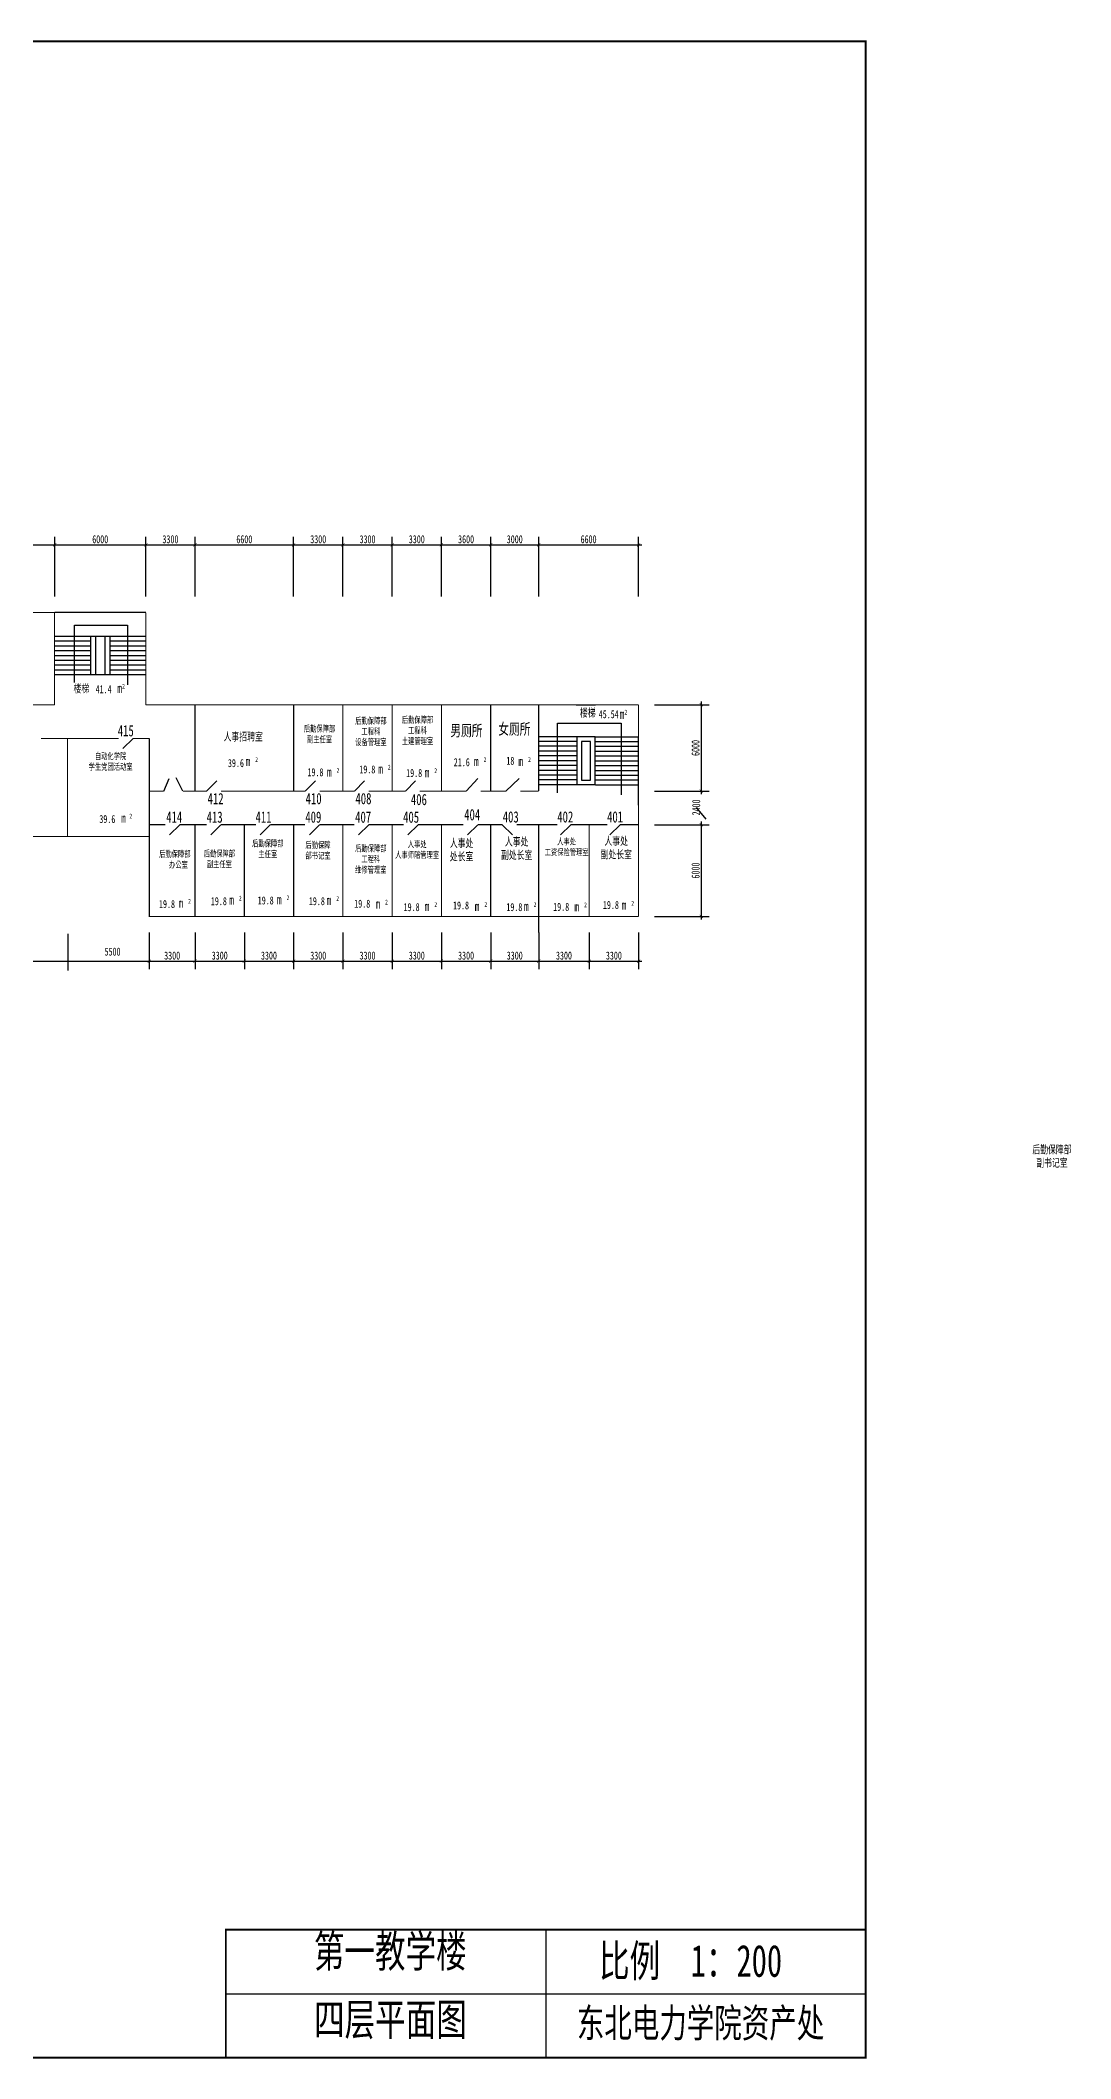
# Model space of a CAD drawing. Extents: x -85841 to 105227, y -96404 to 29716.
# Drawn here: x 40827 to 105227, y -96404 to 29716 of the extents above; entities that cross this region are included whole.
import ezdxf

# ---------------------------------------------------------------- set-up
doc = ezdxf.new("R2010")
doc.units = 0
doc.header["$LTSCALE"] = 20
doc.layers.get('0').update_dxf_attribs({"linetype": 'CONTINUOUS'})
doc.layers.get('DEFPOINTS').update_dxf_attribs({"linetype": 'CONTINUOUS'})
doc.styles.get("Standard").update_dxf_attribs({"font": '', "width": 0.7, "height": 700})
doc.styles.get('Standard').set_extended_font_data('FangSong_GB2312')

# ---------------------------------------------------------------- blocks, each defined once
blk = doc.blocks.new('1')
blk.add_line((0, 0), (900, -1))
blk = doc.blocks.new('_ARCHTICK')
at = {"color": 0, "linetype": 'ByBlock', "const_width": 0.15}
blk.add_lwpolyline([(-0.5, -0.5), (0.5, 0.5)], dxfattribs=at)

msp = doc.modelspace()

# ---------------------------------------------------------------- linework, layer by layer
at = {"color": 0, "linetype": 'ByBlock'}
for p, q in [((35936, -1811), (41926, -1811)), ((41526, -1811), (47617, -1811)), ((41726, -5037), (41726, -1311)), ((47217, -1811), (50697, -1811)), ((47417, -5037), (47417, -1311)), ((47417, -5037), (47417, -1311)), ((50297, -1811), (56857, -1811)), ((50497, -5037), (50497, -1311)), ((56457, -1811), (59937, -1811)), ((56657, -5037), (56657, -1311)), ((59537, -1811), (63017, -1811)), ((59737, -5037), (59737, -1311)), ((62617, -1811), (66097, -1811)), ((62817, -5037), (62817, -1311)), ((65697, -1811), (69177, -1811)), ((65897, -5037), (65897, -1311)), ((68777, -1811), (72177, -1811)), ((68977, -5037), (68977, -1311)), ((71777, -1811), (78417, -1811)), ((71977, -5037), (71977, -1311)), ((78217, -5037), (78217, -1311)), ((79217, -11807), (82635, -11807)), ((82135, -11607), (82135, -17397)), ((79217, -17197), (82635, -17197)), ((80217, -17197), (82635, -17197)), ((81822, -18217), (82428, -18952)), ((79217, -19297), (82635, -19297)), ((80217, -19297), (82635, -19297)), ((82135, -19097), (82135, -25227)), ((79217, -25027), (82635, -25027)), ((47636, -26027), (47636, -28326)), ((47636, -26027), (47636, -28326)), ((50497, -26027), (50497, -28326)), ((53577, -26027), (53577, -28326)), ((56657, -26027), (56657, -28326)), ((59737, -26027), (59737, -28326)), ((62817, -26027), (62817, -28326)), ((65897, -26027), (65897, -28326)), ((68977, -26027), (68977, -28326)), ((71977, -26027), (71977, -28326)), ((75137, -26027), (75137, -28326)), ((78217, -26027), (78217, -28326)), ((38846, -27826), (47836, -27826)), ((47436, -27826), (50697, -27826)), ((50297, -27826), (53777, -27826)), ((53377, -27826), (56857, -27826)), ((56457, -27826), (59937, -27826)), ((59537, -27826), (63017, -27826)), ((62617, -27826), (66097, -27826)), ((65697, -27826), (69177, -27826)), ((68777, -27826), (72177, -27826)), ((71777, -27826), (75337, -27826)), ((74937, -27826), (78417, -27826))]:
    msp.add_line(p, q, dxfattribs=at)
for p, q in [((47417, -6037), (41726, -6037)), ((47415, -7537), (41715, -7537)), ((42951, -10416), (42951, -6824)), ((42951, -6824), (46281, -6824)), ((43965, -7537), (43965, -9937)), ((44265, -7537), (44265, -9937)), ((44865, -7537), (44865, -9937)), ((45165, -7537), (45165, -9937)), ((46281, -6824), (46281, -10549)), ((43965, -7837), (41715, -7837)), ((43965, -8137), (41715, -8137)), ((43965, -8437), (41715, -8437)), ((43965, -8737), (41715, -8737)), ((47415, -7837), (45165, -7837)), ((47415, -8137), (45165, -8137)), ((47415, -8437), (45165, -8437)), ((47415, -8737), (45165, -8737)), ((43965, -9037), (41715, -9037)), ((43965, -9337), (41715, -9337)), ((43965, -9637), (41715, -9637)), ((47415, -9937), (41715, -9937)), ((47415, -9037), (45165, -9037)), ((47415, -9337), (45165, -9337)), ((47415, -9637), (45165, -9637)), ((74327, -11807), (75535, -11807)), ((74337, -13799), (71977, -13799)), ((73146, -17307), (73146, -12961)), ((73146, -12961), (77141, -12961)), ((75535, -13799), (78245, -13799)), ((77141, -12961), (77141, -17440)), ((74337, -14099), (71977, -14099)), ((74337, -14399), (71977, -14399)), ((74337, -14699), (71977, -14699)), ((74337, -14999), (71977, -14999)), ((75535, -14099), (78245, -14099)), ((75535, -14399), (78245, -14399)), ((75535, -14699), (78245, -14699)), ((75535, -14999), (78245, -14999)), ((49741, -17197), (49318, -16360)), ((74337, -15299), (71977, -15299)), ((74337, -15599), (71977, -15599)), ((74337, -15899), (71977, -15899)), ((74337, -16199), (71977, -16199)), ((75535, -15299), (78245, -15299)), ((75535, -15599), (78245, -15599)), ((75535, -15899), (78245, -15899)), ((75535, -16199), (78245, -16199)), ((48541, -17197), (48879, -16409)), ((67441, -17197), (68176, -16409)), ((69928, -17197), (70758, -16409)), ((74337, -16499), (71977, -16499)), ((74337, -16799), (71977, -16799)), ((75535, -16499), (78245, -16499)), ((75535, -16799), (78245, -16799)), ((71977, -26027), (71977, -25027)), ((42542, -26122), (42542, -28417)), ((72419, -88344), (72419, -96344)), ((52419, -92344), (92419, -92344))]:
    msp.add_line(p, q)
for points, const_width in [([(-85781, 29656), (92419, 29656), (92419, -96344), (-85781, -96344), (-85781, 29656)], 120), ([(11781, -6037), (47417, -6037)], 70), ([(41715, -6037), (41715, -10159)], 70), ([(47417, -6037), (47417, -11807)], 70), ([(41715, -10159), (41715, -11807)], 70), ([(41715, -11807), (39005, -11807)], 70), ([(51167, -11807), (47417, -11807)], 70), ([(50497, -11807), (50497, -17197)], 70), ([(51167, -11807), (72057, -11807)], 70), ([(56657, -11807), (56657, -17197)], 70), ([(59737, -11807), (59737, -14876)], 70), ([(65897, -11807), (65897, -17197)], 70), ([(74327, -11807), (65897, -11807)], 70), ([(65897, -11807), (65897, -17197)], 70), ([(68977, -11807), (68977, -16902)], 70), ([(68977, -11807), (68977, -17197)], 70), ([(71977, -11807), (71977, -17197)], 70), ([(74327, -11807), (78217, -11807)], 70), ([(78217, -21672), (78217, -11807)], 70), ([(40870, -13907), (42118, -13907)], 70), ([(40870, -13907), (45094, -13907)], 70), ([(45094, -13907), (45728, -13907)], 70), ([(46628, -13907), (47636, -13907)], 70), ([(78202, -13792), (78202, -18093)], 70), ([(59737, -14876), (59737, -17197)], 70), ([(48541, -17197), (47636, -17197)], 70), ([(50497, -17197), (49741, -17197)], 70), ([(51167, -17197), (50497, -17197)], 70), ([(51167, -17197), (51218, -17197)], 70), ([(52118, -17197), (56657, -17197)], 70), ([(54298, -17197), (54378, -17197)], 70), ([(55198, -17197), (57378, -17197)], 70), ([(58278, -17197), (60458, -17197)], 70), ([(61358, -17197), (63644, -17197)], 70), ([(64544, -17197), (65897, -17197)], 70), ([(67441, -17197), (65897, -17197)], 70), ([(69928, -17197), (68341, -17197)], 70), ([(71977, -17197), (70828, -17197)], 70), ([(12956, -20027), (47636, -20027)], 70), ([(42118, -20027), (42476, -20027)], 70), ([(48636, -19297), (47636, -19297)], 70), ([(47636, -20027), (47636, -25027), (72057, -25027)], 70), ([(51167, -19297), (49536, -19297)], 70), ([(50497, -19297), (50497, -25027)], 70), ([(51167, -19297), (51218, -19297)], 70), ([(52118, -19297), (54298, -19297)], 70), ([(53577, -19297), (53577, -25027)], 70), ([(55198, -19297), (57378, -19297)], 70), ([(56657, -19297), (56657, -25027)], 70), ([(58278, -19297), (60458, -19297)], 70), ([(59737, -19297), (59737, -25027)], 70), ([(61358, -19297), (63538, -19297)], 70), ([(62817, -19297), (62817, -25027)], 70), ([(64438, -19297), (66618, -19297)], 70), ([(65897, -19297), (65897, -19681)], 70), ([(65897, -19297), (65897, -19681)], 70), ([(65897, -19681), (65897, -20581)], 70), ([(67273, -19297), (66618, -19297)], 70), ([(68173, -19297), (69698, -19297)], 70), ([(68977, -19297), (68977, -25027)], 70), ([(70598, -19297), (72057, -19297)], 70), ([(71977, -25027), (71977, -19297)], 70), ([(72057, -19297), (73132, -19297)], 70), ([(73985, -19297), (75137, -19297)], 70), ([(75137, -19297), (75137, -25027)], 70), ([(75137, -19297), (76276, -19297)], 70), ([(77065, -19297), (78217, -19297)], 70), ([(65897, -20581), (65897, -24672)], 70), ([(65897, -20581), (65897, -25027)], 70), ([(78217, -21672), (78217, -25027)], 70), ([(72057, -25027), (78217, -25027)], 70), ([(92419, -96344), (92419, -88344), (72419, -88344), (52419, -88344), (52419, -96344)], 120)]:
    msp.add_lwpolyline(points, dxfattribs=dict(const_width=const_width))
for points in [[(-85781, -96344), (92419, -96344), (92419, 29656), (-85781, 29656)], [(75510, -13799), (74362, -13799), (74362, -16777), (75510, -16777)], [(75210, -14099), (74662, -14099), (74662, -16517), (75210, -16517)]]:
    msp.add_lwpolyline(points, close=True)
for points in [[(62817, -11807, 70, 70, 0), (62817, -17197, 70, 70, 0)], [(42530, -13907, 70, 70, 0), (42530, -20027, 70, 70, 0)], [(47636, -13907, 70, 70, 0), (47636, -20027, 70, 70, 0)]]:
    msp.add_lwpolyline(points, format="xyseb")
at = {"color": 0, "linetype": 'ByBlock', "const_width": 30}
msp.add_lwpolyline([(47536, -27926), (47736, -27726)], dxfattribs=at)
at = {"layer": 'DEFPOINTS', "color": 0, "linetype": 'ByBlock'}
for p in [(41726, -1811), (47417, -1811), (50497, -1811), (56657, -1811), (59737, -1811), (62817, -1811), (65897, -1811), (68977, -1811), (71977, -1811), (78217, -1811), (41726, -6037), (41726, -6037), (41726, -6037), (47417, -6037), (47417, -6037), (47417, -6037), (47417, -11807), (50497, -11807), (50497, -11807), (50497, -11807), (50497, -11807), (53577, -11807), (53577, -11807), (56657, -11807), (56657, -11807), (56657, -11807), (56657, -11807), (59737, -11807), (59737, -11807), (59737, -11807), (59737, -11807), (62817, -11807), (62817, -11807), (65897, -11807), (65897, -11807), (65897, -11807), (65897, -11807), (68977, -11807), (68977, -11807), (68977, -11807), (68977, -11807), (71977, -11807), (71977, -11807), (71977, -11807), (72057, -11807), (78217, -11807), (71977, -17197), (71977, -17197), (71977, -17197), (79217, -17197), (82135, -17197), (62817, -19297), (62817, -19297), (78217, -19297), (79217, -19297), (82135, -19297), (47636, -25027), (47636, -25027), (50497, -25027), (50497, -25027), (53577, -25027), (53577, -25027), (56657, -25027), (56657, -25027), (59737, -25027), (59737, -25027), (62817, -25027), (62817, -25027), (65897, -25027), (65897, -25027), (68977, -25027), (68977, -25027), (75137, -25027), (75137, -25027), (78217, -25027), (78217, -25027), (82135, -25027), (47636, -27826), (50497, -27826), (53577, -27826), (56657, -27826), (59737, -27826), (62817, -27826), (65897, -27826), (68977, -27826), (71977, -27826), (75137, -27826), (78217, -27826)]:
    msp.add_point(p, dxfattribs=at)

# ---------------------------------------------------------------- block references
at = {"color": 0, "linetype": 'ByBlock', "xscale": 200, "yscale": 200, "zscale": 200}
for p, rotation in [((41726, -1811), 180), ((47417, -1811), 180), ((50497, -1811), 180), ((56657, -1811), 180), ((59737, -1811), 180), ((62817, -1811), 180), ((65897, -1811), 180), ((68977, -1811), 180), ((71977, -1811), 180), ((82135, -11807), 90), ((82135, -17197), 270), ((82135, -17197), 90), ((82135, -19297), 90), ((82135, -19297), 270), ((82135, -25027), 270), ((47636, -27826), 180), ((50497, -27826), 180), ((53577, -27826), 180), ((56657, -27826), 180), ((59737, -27826), 180), ((62817, -27826), 180), ((65897, -27826), 180), ((68977, -27826), 180), ((71977, -27826), 180), ((75137, -27826), 180)]:
    msp.add_blockref('_ARCHTICK', p, dxfattribs=dict(at, rotation=rotation))
for p in [(41726, -1811), (47417, -1811), (50497, -1811), (56657, -1811), (59737, -1811), (62817, -1811), (65897, -1811), (68977, -1811), (71977, -1811), (78217, -1811), (50497, -27826), (53577, -27826), (56657, -27826), (59737, -27826), (62817, -27826), (65897, -27826), (68977, -27826), (71977, -27826), (75137, -27826), (78217, -27826)]:
    msp.add_blockref('_ARCHTICK', p, dxfattribs=at)
for p, rotation in [((46628, -13907), 225), ((51218, -17197), 45), ((57378, -17197), 45), ((60458, -17197), 45), ((63644, -17197), 45), ((49536, -19297), 225), ((52118, -19297), 225), ((55198, -19297), 225), ((58278, -19297), 225), ((61358, -19297), 225), ((64438, -19297), 225), ((68173, -19297), 225), ((69698, -19297), 315), ((73985, -19297), 225), ((77065, -19297), 225)]:
    msp.add_blockref('1', p, dxfattribs=dict(rotation=rotation))

# ---------------------------------------------------------------- texts
at = {"color": 0, "linetype": 'ByBlock', "char_height": 500, "attachment_point": 5}
for s, insert in [('6000', (44572, -1461)), ('3300', (48957, -1461)), ('6600', (53577, -1461)), ('3300', (58197, -1461)), ('3300', (61277, -1461)), ('3300', (64357, -1461)), ('3600', (67437, -1461)), ('\\A1;3000', (70477, -1461)), ('6600', (75097, -1461)), ('3300', (49067, -27476)), ('3300', (52037, -27476)), ('3300', (55117, -27476)), ('3300', (58197, -27476)), ('3300', (61277, -27476)), ('3300', (64357, -27476)), ('3300', (67437, -27476)), ('3300', (70477, -27476)), ('3300', (73557, -27476)), ('3300', (76677, -27476))]:
    msp.add_mtext(s, dxfattribs=dict(at, insert=insert))
for s, insert, char_height, width, attachment_point in [('楼梯', (42900, -10541), 500, 2863.94, 1), ('41.4', (44282, -10579), 500, 1559.55, 1), ('m', (45641, -10465), 600, 623.78, 1), ('2', (45938, -10495), 300, 356.45, 1), ('{\\fGulim|b0|i0|c134|p34;后勤保障部\\P\\fGulim|b0|i0|c129|p34;工\\fGulim|b0|i0|c134|p34;程科\\P\\fPMingLiU|b0|i0|c136|p18;设\\fPMingLiU|b0|i0|c134|p18;备\\fGulim|b0|i0|c134|p34;管理室}', (61487, -12600), 400, 2298.57, 2), ('{\\fGulim|b0|i0|c134|p34;后勤保障部\\P工程科\\P土建管理室}', (64403, -12539), 400, 3918.17, 2), ('楼梯', (74557, -12049), 500, 1832.92, 1), ('45.54', (75729, -12139), 500, 1314.81, 1), ('m', (77041, -12082), 600, 623.78, 1), ('2', (77338, -12112), 300, 356.45, 1), ('415', (45668, -13072), 700, 1028.85, 1), ('{\\fSimSun|b0|i0|c134|p2;人事招聘室}', (52281, -13544), 500, 2714.42, 1), ('{\\fGulim|b0|i0|c134|p34;后勤\\fGulim|b0|i0|c129|p34;保\\fGulim|b0|i0|c134|p34;障部\\P副主任室}', (58280, -13094), 400, 2466.12, 2), ('男厕所', (66454, -13061), 700, 2348.43, 1), ('女厕所', (69453, -12966), 700, 2317.41, 1), ('{\\fGulim|b0|i0|c134|p34;\\C7;自\\fPMingLiU|b0|i0|c134|p18;动\\fGulim|b0|i0|c134|p34;化\\fPMingLiU|b0|i0|c134|p18;学\\fGulim|b0|i0|c134|p34;院\\P\\fPMingLiU|b0|i0|c134|p18;学\\fGulim|b0|i0|c134|p34;生党\\fPMingLiU|b0|i0|c134|p18;团\\fGulim|b0|i0|c134|p34;活\\fPMingLiU|b0|i0|c134|p18;动\\fGulim|b0|i0|c134|p34;室}', (45218, -14808), 400, 3399.04, 2), ('2', (54258, -15076), 300, 356.45, 1), ('2', (68533, -15076), 300, 356.45, 1), ('{\\C3;18}', (69955, -15050), 500, 1081.11, 1), ('2', (71313, -15076), 300, 356.45, 1), ('{\\C3;39.6}', (52553, -15196), 500, 1081.11, 1), ('m', (53657, -15034), 600, 623.78, 1), ('{\\C3;19.8}', (57522, -15768), 500, 1081.11, 1), ('m', (58746, -15704), 600, 623.78, 1), ('2', (59347, -15746), 300, 356.45, 1), ('{\\C3;19.8}', (60765, -15590), 500, 1081.11, 1), ('m', (61949, -15505), 600, 623.78, 1), ('2', (62550, -15548), 300, 356.45, 1), ('{\\C3;19.8}', (63693, -15815), 500, 1081.11, 1), ('m', (64853, -15729), 600, 623.78, 1), ('2', (65454, -15771), 300, 356.45, 1), ('{\\C3;21.6}', (66667, -15140), 500, 1081.11, 1), ('m', (67932, -15034), 600, 623.78, 1), ('m', (70712, -15034), 600, 623.78, 1), ('412', (51279, -17316), 700, 1028.85, 1), ('410', (57407, -17316), 700, 1028.85, 1), ('408', (60522, -17316), 700, 1028.85, 1), ('406', (63988, -17371), 700, 1028.85, 1), ('39.6', (44513, -18693), 500, 1559.55, 1), ('m', (45878, -18575), 600, 623.78, 1), ('2', (46393, -18605), 300, 356.45, 1), ('414', (48694, -18470), 700, 1028.85, 1), ('413', (51221, -18470), 700, 1028.85, 1), ('411', (54276, -18470), 700, 1028.85, 1), ('409', (57390, -18470), 700, 1028.85, 1), ('407', (60504, -18470), 700, 1028.85, 1), ('405', (63501, -18470), 700, 1028.85, 1), ('404', (67320, -18320), 700, 1028.85, 1), ('403', (69729, -18458), 700, 1028.85, 1), ('402', (73137, -18458), 700, 1028.85, 1), ('401', (76252, -18458), 700, 1028.85, 1), ('{\\fSimSun|b0|i0|c134|p2;人事处\\P处长室}', (66421, -20201), 500, 2144.03, 1), ('{\\fSimSun|b0|i0|c134|p2;人事处\\P副处长室}', (70598, -20107), 500, 2774.88, 2), ('{\\fGulim|b0|i0|c129|p34;人\\fGulim|b0|i0|c134|p34;事\\fPMingLiU|b0|i0|c136|p18;处\\fSimSun|b0|i0|c134|p2;\\P\\fGulim|b0|i0|c134|p34;工\\fPMingLiU|b0|i0|c134|p18;资\\fGulim|b0|i0|c134|p34;保\\fPMingLiU|b0|i0|c134|p18;险\\fGulim|b0|i0|c134|p34;管理室}', (73722, -20146), 400, 2707.19, 2), ('{\\fSimSun|b0|i0|c134|p2;人事处\\P副处长室}', (76822, -20069), 500, 2676.88, 2), ('{\\fGulim|b0|i0|c134|p34;后勤\\fGulim|b0|i0|c129|p34;保\\fGulim|b0|i0|c134|p34;障部\\fSimSun|b0|i0|c134|p2;   \\fPMingLiU|b0|i0|c136|p18;办\\fGulim|b0|i0|c134|p34;公室}', (49233, -21479), 400, 2024.36, 5), ('{\\fGulim|b0|i0|c134|p34;后勤\\fGulim|b0|i0|c129|p34;保\\fGulim|b0|i0|c134|p34;障部\\fSimSun|b0|i0|c134|p2;  \\fGulim|b0|i0|c134|p34;副主任室}', (52016, -20900), 400, 2226.31, 2), ('{\\fGulim|b0|i0|c134|p34;后勤\\fGulim|b0|i0|c129|p34;保\\fGulim|b0|i0|c134|p34;障部主任室}', (55043, -20265), 400, 2054.81, 2), ('{\\fGulim|b0|i0|c134|p34;后勤\\fGulim|b0|i0|c129|p34;保\\fGulim|b0|i0|c134|p34;障部\\fPMingLiU|b0|i0|c136|p18;书\\fPMingLiU|b0|i0|c134|p18;记\\fGulim|b0|i0|c134|p34;室}', (58180, -20358), 400, 1899.7, 2), ('{\\fGulim|b0|i0|c134|p34;后勤保障部\\P\\fGulim|b0|i0|c129|p34;工\\fGulim|b0|i0|c134|p34;程科\\P\\fPMingLiU|b0|i0|c136|p18;维\\fGulim|b0|i0|c134|p34;修管理室}', (61479, -20575), 400, 2221.91, 2), ('{\\fGulim|b0|i0|c129|p34;人\\fGulim|b0|i0|c134|p34;事\\fPMingLiU|b0|i0|c136|p18;处\\fSimSun|b0|i0|c134|p2;\\P\\fGulim|b0|i0|c134|p34;人事\\fPMingLiU|b0|i0|c134|p18;师\\fGulim|b0|i0|c134|p34;陪管理室}', (64380, -20315), 400, 3008.14, 2), ('2', (50063, -23933), 300, 356.45, 1), ('{\\C3;19.8}', (51486, -23825), 500, 1081.11, 1), ('m', (52639, -23692), 600, 623.78, 1), ('2', (53240, -23735), 300, 356.45, 1), ('{\\C3;19.8}', (54414, -23778), 500, 1081.11, 1), ('m', (55618, -23668), 600, 623.78, 1), ('2', (56219, -23710), 300, 356.45, 1), ('{\\C3;19.8}', (57612, -23823), 500, 1081.11, 1), ('m', (58721, -23717), 600, 623.78, 1), ('2', (59323, -23760), 300, 356.45, 1), ('{\\C3;19.8}', (48243, -24005), 500, 1081.11, 1), ('m', (49462, -23891), 600, 623.78, 1), ('{\\C3;19.8}', (60447, -23981), 500, 1081.11, 1), ('m', (61775, -23940), 600, 623.78, 1), ('2', (62376, -23983), 300, 356.45, 1), ('{\\C3;19.8}', (63535, -24195), 500, 1081.11, 1), ('m', (64853, -24089), 600, 623.78, 1), ('2', (65454, -24132), 300, 356.45, 1), ('{\\C3;19.8}', (66621, -24089), 500, 1081.11, 1), ('m', (67981, -24089), 600, 623.78, 1), ('2', (68582, -24132), 300, 356.45, 1), ('{\\C3;19.8}', (69955, -24195), 500, 1081.11, 1), ('m', (71060, -24089), 600, 623.78, 1), ('2', (71661, -24132), 300, 356.45, 1), ('{\\C3;19.8}', (72883, -24179), 500, 1081.11, 1), ('m', (74212, -24114), 600, 623.78, 1), ('2', (74814, -24157), 300, 356.45, 1), ('{\\C3;19.8}', (75991, -24060), 500, 1081.11, 1), ('m', (77167, -24015), 600, 623.78, 1), ('2', (77768, -24057), 300, 356.45, 1), ('5500', (44840, -26977), 500, 1982.04, 1), ('{\\fSimSun|b0|i0|c134|p2;后勤保障部副书记室}', (104058, -39342), 500, 2502.86, 2), ('第一教学楼', (57926, -88692), 2000, 18925.74, 1), ('比例  1：200', (75750, -89290), 2000, 16017.17, 1), ('四层平面图', (57936, -92953), 2000, 10628.21, 1), ('东北电力学院资产处', (74361, -93272), 1800, 22454.87, 1)]:
    msp.add_mtext(s, dxfattribs=dict(insert=insert, char_height=char_height, width=width, attachment_point=attachment_point))
at = {"color": 0, "linetype": 'ByBlock', "char_height": 500, "attachment_point": 5, "rotation": 90}
for s, insert in [('6000', (81785, -14502)), ('\\A1;2400', (81822, -18217)), ('6000', (81785, -22162))]:
    msp.add_mtext(s, dxfattribs=dict(at, insert=insert))

doc.saveas('drawing.dxf')
